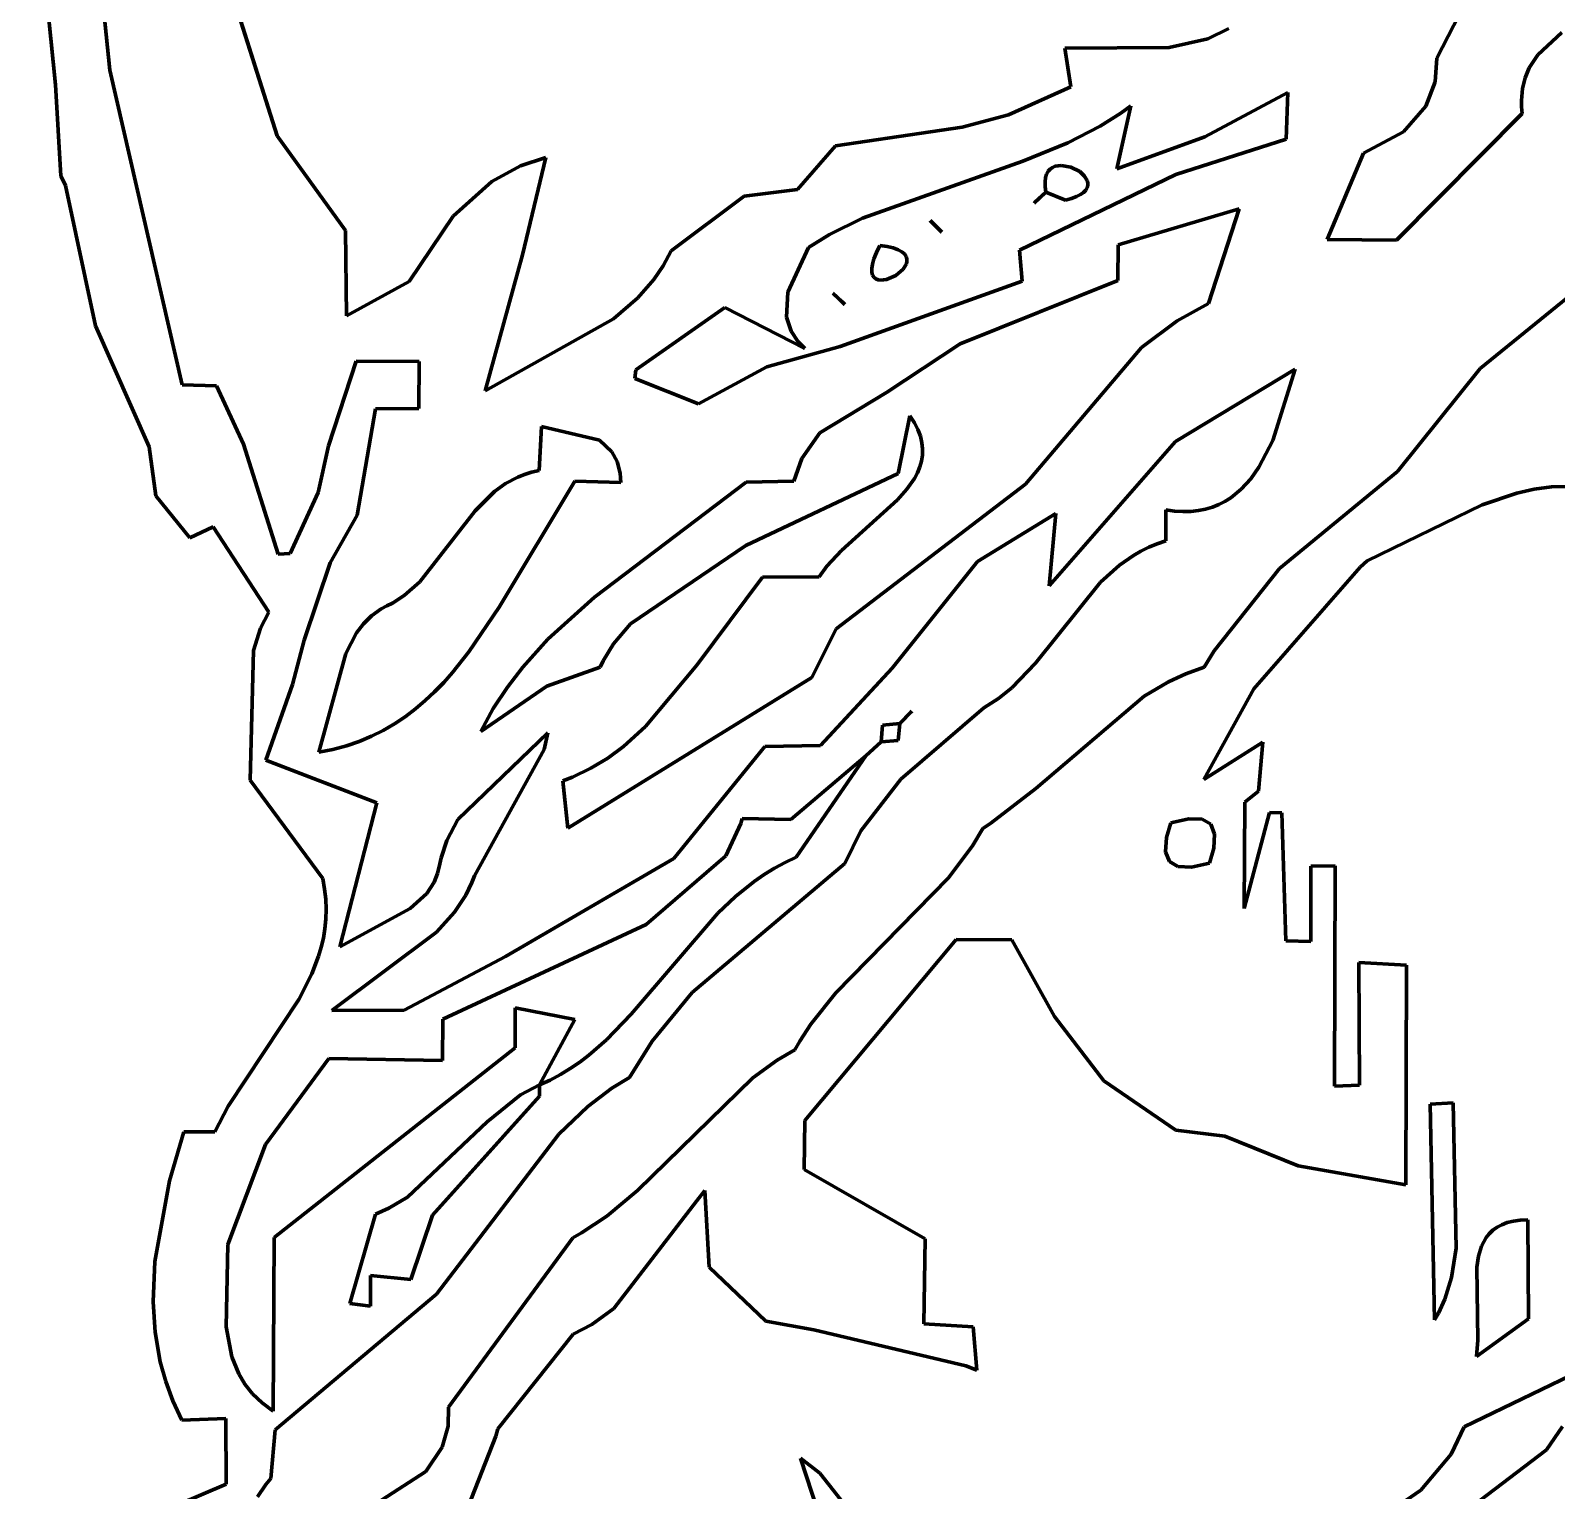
# Model space of a CAD drawing. Header units: millimetres. Extents: x 0 to 7.9, y 0 to 11.
# Drawn here: x 2.207 to 3.086, y 7.002 to 7.843 of the extents above; entities that cross this region are included whole.
import ezdxf

# ---------------------------------------------------------------- set-up
doc = ezdxf.new("R2010")
doc.units = ezdxf.units.MM
doc.layers.add('color#010101ff', color=7, linetype='CONTINUOUS', lineweight=100)
doc.layers.add('color#ffffffff', color=7, linetype='CONTINUOUS', lineweight=100)

msp = doc.modelspace()

# ---------------------------------------------------------------- linework, layer by layer
at = {"layer": 'color#010101ff'}
for p, q in [((2.22123, 7.81186), (2.20675, 7.95054)), ((3.01718, 7.82718), (3.05155, 7.89395)), ((2.34896, 7.78236), (2.321, 7.87083)), ((2.24909, 7.85387), (2.25239, 7.82025)), ((2.88533, 7.83841), (2.86292, 7.83346)), ((2.89742, 7.84438), (2.88533, 7.83841)), ((3.08922, 7.84194), (3.07552, 7.82916)), ((2.86292, 7.83346), (2.80293, 7.83299)), ((2.80293, 7.83299), (2.8064, 7.81065)), ((3.01621, 7.81359), (3.01718, 7.82718)), ((3.07552, 7.82916), (3.07052, 7.82158)), ((2.25239, 7.82025), (2.29419, 7.63891)), ((3.07052, 7.82158), (3.0681, 7.81593)), ((2.22413, 7.75947), (2.22123, 7.81186)), ((2.8064, 7.81065), (2.7703, 7.79454)), ((3.0109, 7.79953), (3.01621, 7.81359)), ((3.06655, 7.80973), (3.06595, 7.8029)), ((3.0681, 7.81593), (3.06655, 7.80973)), ((2.88359, 7.7818), (2.93131, 7.80749)), ((2.93131, 7.80749), (2.93046, 7.78053)), ((3.06595, 7.8029), (3.06604, 7.79924)), ((2.7703, 7.79454), (2.74374, 7.78749)), ((2.82314, 7.78805), (2.83508, 7.79558)), ((2.84088, 7.79973), (2.83281, 7.76335)), ((2.83508, 7.79558), (2.84088, 7.79973)), ((3.06641, 7.79539), (2.99402, 7.72237)), ((2.99799, 7.78467), (3.0109, 7.79953)), ((3.06604, 7.79924), (3.06641, 7.79539)), ((2.74374, 7.78749), (2.67071, 7.77666)), ((2.80453, 7.77841), (2.82314, 7.78805)), ((2.97489, 7.77252), (2.99799, 7.78467)), ((2.38825, 7.72788), (2.34896, 7.78236)), ((2.67071, 7.77666), (2.64886, 7.75145)), ((2.77873, 7.76785), (2.80453, 7.77841)), ((2.83281, 7.76335), (2.88359, 7.7818)), ((2.93046, 7.78053), (2.86685, 7.76011)), ((2.50365, 7.76992), (2.48914, 7.76516)), ((2.49026, 7.71389), (2.50365, 7.76992)), ((2.6862, 7.73508), (2.77873, 7.76785)), ((2.95402, 7.72271), (2.97489, 7.77252)), ((2.2269, 7.75389), (2.22413, 7.75947)), ((2.48914, 7.76516), (2.47271, 7.75613)), ((2.86685, 7.76011), (2.77677, 7.71654)), ((2.79174, 7.75839), (2.79145, 7.75601)), ((2.79236, 7.76038), (2.79174, 7.75839)), ((2.79327, 7.76202), (2.79236, 7.76038)), ((2.79442, 7.76331), (2.79327, 7.76202)), ((2.79579, 7.76427), (2.79442, 7.76331)), ((2.79733, 7.76493), (2.79579, 7.76427)), ((2.80079, 7.76543), (2.79733, 7.76493)), ((2.80633, 7.76442), (2.80079, 7.76543)), ((2.81141, 7.7618), (2.80633, 7.76442)), ((2.81404, 7.75944), (2.81141, 7.7618)), ((2.8157, 7.75677), (2.81404, 7.75944)), ((2.81608, 7.75537), (2.8157, 7.75677)), ((2.24412, 7.67286), (2.2269, 7.75389)), ((2.47271, 7.75613), (2.45025, 7.73611)), ((2.64886, 7.75145), (2.61797, 7.74764)), ((2.7851, 7.74361), (2.79199, 7.75)), ((2.79199, 7.75), (2.78546, 7.74394)), ((2.79145, 7.75601), (2.79152, 7.75322)), ((2.79152, 7.75322), (2.79199, 7.75)), ((2.79199, 7.75), (2.80321, 7.74545)), ((2.80961, 7.74743), (2.81191, 7.7486)), ((2.81191, 7.7486), (2.81368, 7.74986)), ((2.81368, 7.74986), (2.81494, 7.75119)), ((2.81494, 7.75119), (2.81574, 7.75256)), ((2.81574, 7.75256), (2.8161, 7.75396)), ((2.8161, 7.75396), (2.81608, 7.75537)), ((2.61797, 7.74764), (2.57589, 7.71618)), ((2.78546, 7.74394), (2.7851, 7.74361)), ((2.80321, 7.74545), (2.80672, 7.74638)), ((2.80672, 7.74638), (2.80961, 7.74743)), ((2.83361, 7.71961), (2.90329, 7.74033)), ((2.90329, 7.74033), (2.88574, 7.68585)), ((2.45025, 7.73611), (2.42494, 7.69848)), ((2.66729, 7.72557), (2.6862, 7.73508)), ((2.72519, 7.73357), (2.7304, 7.72835)), ((2.73189, 7.72685), (2.72519, 7.73357)), ((2.38878, 7.67875), (2.38825, 7.72788)), ((2.65511, 7.71816), (2.66729, 7.72557)), ((2.7304, 7.72835), (2.73189, 7.72685)), ((2.99402, 7.72237), (2.95402, 7.72271)), ((2.46868, 7.63545), (2.49026, 7.71389)), ((2.57589, 7.71618), (2.57129, 7.70751)), ((2.64329, 7.69225), (2.65511, 7.71816)), ((2.69425, 7.7152), (2.69282, 7.71163)), ((2.69626, 7.71931), (2.69425, 7.7152)), ((2.70048, 7.71867), (2.69626, 7.71931)), ((2.70396, 7.71783), (2.70048, 7.71867)), ((2.70673, 7.71681), (2.70396, 7.71783)), ((2.70886, 7.71564), (2.70673, 7.71681)), ((2.71039, 7.71436), (2.70886, 7.71564)), ((2.71137, 7.71298), (2.71039, 7.71436)), ((2.71185, 7.71154), (2.71137, 7.71298)), ((2.77677, 7.71654), (2.77832, 7.69861)), ((2.83341, 7.69914), (2.83361, 7.71961)), ((2.57129, 7.70751), (2.56596, 7.69962)), ((2.69194, 7.70857), (2.69154, 7.706)), ((2.69154, 7.706), (2.69158, 7.70389)), ((2.69282, 7.71163), (2.69194, 7.70857)), ((2.70539, 7.70197), (2.70977, 7.70569)), ((2.70977, 7.70569), (2.71151, 7.70858)), ((2.71151, 7.70858), (2.71188, 7.71007)), ((2.71188, 7.71007), (2.71185, 7.71154)), ((2.42494, 7.69848), (2.38878, 7.67875)), ((2.56596, 7.69962), (2.55678, 7.68907)), ((2.77832, 7.69861), (2.67337, 7.66104)), ((2.69158, 7.70389), (2.69202, 7.70221)), ((2.69202, 7.70221), (2.6928, 7.70094)), ((2.6928, 7.70094), (2.69387, 7.70004)), ((2.69387, 7.70004), (2.69518, 7.69949)), ((2.69518, 7.69949), (2.69669, 7.69926)), ((2.69669, 7.69926), (2.70008, 7.69966)), ((2.70008, 7.69966), (2.70539, 7.70197)), ((2.7425, 7.66249), (2.83341, 7.69914)), ((3.04214, 7.64843), (3.10559, 7.69987)), ((2.55678, 7.68907), (2.5427, 7.67702)), ((2.64243, 7.67791), (2.64329, 7.69225)), ((2.66912, 7.69176), (2.67454, 7.68667)), ((2.67609, 7.68521), (2.66912, 7.69176)), ((2.67454, 7.68667), (2.67609, 7.68521)), ((2.5557, 7.64751), (2.60689, 7.68351)), ((2.60689, 7.68351), (2.65293, 7.65986)), ((2.64517, 7.66979), (2.64243, 7.67791)), ((2.88574, 7.68585), (2.86759, 7.67582)), ((2.27513, 7.60312), (2.24412, 7.67286)), ((2.5427, 7.67702), (2.46868, 7.63545)), ((2.64919, 7.6638), (2.64517, 7.66979)), ((2.86759, 7.67582), (2.84707, 7.6604)), ((2.67337, 7.66104), (2.63104, 7.6493)), ((2.65293, 7.65986), (2.64919, 7.6638)), ((2.70013, 7.63456), (2.7425, 7.66249)), ((2.84707, 7.6604), (2.78024, 7.58176)), ((2.37841, 7.60377), (2.39435, 7.65266)), ((2.39435, 7.65266), (2.4307, 7.65239)), ((2.4307, 7.65239), (2.43062, 7.6252)), ((2.55512, 7.64249), (2.5557, 7.64751)), ((2.59172, 7.62806), (2.55512, 7.64249)), ((2.63104, 7.6493), (2.59172, 7.62806)), ((2.8666, 7.60633), (2.93551, 7.64791)), ((2.93551, 7.64791), (2.92267, 7.60677)), ((2.9945, 7.58889), (3.04214, 7.64843)), ((2.29419, 7.63891), (2.31401, 7.63841)), ((2.31401, 7.63841), (2.32958, 7.60473)), ((2.66173, 7.61134), (2.70013, 7.63456)), ((2.40557, 7.62505), (2.39494, 7.56374)), ((2.43062, 7.6252), (2.40557, 7.62505)), ((2.71356, 7.62109), (2.70677, 7.58787)), ((2.71618, 7.61705), (2.71356, 7.62109)), ((2.71819, 7.61312), (2.71618, 7.61705)), ((2.49987, 7.58948), (2.50132, 7.61495)), ((2.50132, 7.61495), (2.53474, 7.60694)), ((2.65119, 7.59653), (2.66173, 7.61134)), ((2.71962, 7.60929), (2.71819, 7.61312)), ((2.7205, 7.60557), (2.71962, 7.60929)), ((2.27904, 7.57497), (2.27513, 7.60312)), ((2.32958, 7.60473), (2.34957, 7.54127)), ((2.37251, 7.57692), (2.37841, 7.60377)), ((2.53474, 7.60694), (2.54183, 7.60031)), ((2.54183, 7.60031), (2.54478, 7.59482)), ((2.72019, 7.59494), (2.72075, 7.5984)), ((2.72086, 7.60194), (2.7205, 7.60557)), ((2.72075, 7.5984), (2.72086, 7.60194)), ((2.79374, 7.52313), (2.8666, 7.60633)), ((2.92267, 7.60677), (2.91474, 7.59155)), ((2.54478, 7.59482), (2.54655, 7.58798)), ((2.64669, 7.58337), (2.65119, 7.59653)), ((2.71786, 7.58825), (2.71921, 7.59156)), ((2.71921, 7.59156), (2.72019, 7.59494)), ((2.91474, 7.59155), (2.90995, 7.58481)), ((2.47415, 7.57741), (2.48053, 7.58197)), ((2.52036, 7.58344), (2.47676, 7.51067)), ((2.48053, 7.58197), (2.48763, 7.58571)), ((2.48763, 7.58571), (2.49148, 7.58723)), ((2.49148, 7.58723), (2.49556, 7.58849)), ((2.49556, 7.58849), (2.49987, 7.58948)), ((2.54701, 7.5826), (2.52036, 7.58344)), ((2.53175, 7.51662), (2.61921, 7.58287)), ((2.54655, 7.58798), (2.54701, 7.5826)), ((2.70677, 7.58787), (2.61896, 7.54638)), ((2.61921, 7.58287), (2.64669, 7.58337)), ((2.78024, 7.58176), (2.67114, 7.49828)), ((2.71182, 7.57871), (2.71615, 7.58501)), ((2.71615, 7.58501), (2.71786, 7.58825)), ((2.90995, 7.58481), (2.90454, 7.57885)), ((2.92652, 7.533), (2.9945, 7.58889)), ((2.29851, 7.55078), (2.27904, 7.57497)), ((2.35636, 7.54175), (2.37251, 7.57692)), ((2.463, 7.56638), (2.47415, 7.57741)), ((2.67408, 7.54336), (2.70649, 7.5726)), ((2.70649, 7.5726), (2.71182, 7.57871)), ((2.89844, 7.57384), (2.89512, 7.57173)), ((2.90454, 7.57885), (2.89844, 7.57384)), ((3.06327, 7.5765), (3.04341, 7.56966)), ((3.07326, 7.57877), (3.06327, 7.5765)), ((3.08326, 7.58007), (3.07326, 7.57877)), ((3.09326, 7.58024), (3.08326, 7.58007)), ((2.39494, 7.56374), (2.37954, 7.53626)), ((2.43106, 7.52529), (2.463, 7.56638)), ((2.75258, 7.53708), (2.79774, 7.56476)), ((2.79774, 7.56476), (2.79374, 7.52313)), ((2.86614, 7.56618), (2.86109, 7.56694)), ((2.86109, 7.56694), (2.86113, 7.54897)), ((2.87094, 7.56586), (2.86614, 7.56618)), ((2.87552, 7.56593), (2.87094, 7.56586)), ((2.87986, 7.56639), (2.87552, 7.56593)), ((2.88399, 7.56722), (2.87986, 7.56639)), ((2.8879, 7.5684), (2.88399, 7.56722)), ((2.89161, 7.56991), (2.8879, 7.5684)), ((2.89512, 7.57173), (2.89161, 7.56991)), ((3.04341, 7.56966), (2.97714, 7.53742)), ((2.31203, 7.55706), (2.29851, 7.55078)), ((2.34416, 7.50781), (2.31203, 7.55706)), ((2.61896, 7.54638), (2.55254, 7.50118)), ((2.85608, 7.54729), (2.85129, 7.54533)), ((2.86113, 7.54897), (2.85608, 7.54729)), ((2.34957, 7.54127), (2.35636, 7.54175)), ((2.6657, 7.53445), (2.67408, 7.54336)), ((2.70325, 7.47561), (2.75258, 7.53708)), ((2.84239, 7.54062), (2.83431, 7.53498)), ((2.84673, 7.5431), (2.84239, 7.54062)), ((2.85129, 7.54533), (2.84673, 7.5431)), ((2.97714, 7.53742), (2.97313, 7.53381)), ((2.37954, 7.53626), (2.3644, 7.49182)), ((2.59076, 7.47724), (2.62859, 7.52809)), ((2.62859, 7.52809), (2.66127, 7.52834)), ((2.66127, 7.52834), (2.6657, 7.53445)), ((2.83431, 7.53498), (2.82341, 7.52512)), ((2.88895, 7.48558), (2.92652, 7.533)), ((2.97313, 7.53381), (2.91185, 7.46373)), ((2.42216, 7.51747), (2.43106, 7.52529)), ((2.82341, 7.52512), (2.78599, 7.47856)), ((2.4089, 7.50982), (2.41205, 7.51157)), ((2.41205, 7.51157), (2.41545, 7.51312)), ((2.41545, 7.51312), (2.42216, 7.51747)), ((2.47676, 7.51067), (2.45941, 7.48493)), ((2.50498, 7.49226), (2.53175, 7.51662)), ((2.33934, 7.49861), (2.34416, 7.50781)), ((2.39858, 7.50114), (2.40331, 7.50581)), ((2.40331, 7.50581), (2.4089, 7.50982)), ((2.33523, 7.48581), (2.33934, 7.49861)), ((2.38852, 7.4841), (2.3946, 7.49592)), ((2.3946, 7.49592), (2.39858, 7.50114)), ((2.55254, 7.50118), (2.54274, 7.48968)), ((2.67114, 7.49828), (2.65709, 7.47031)), ((2.33338, 7.41103), (2.33523, 7.48581)), ((2.3644, 7.49182), (2.35767, 7.46616)), ((2.37298, 7.42722), (2.38852, 7.4841)), ((2.45941, 7.48493), (2.44989, 7.47302)), ((2.49046, 7.47613), (2.50498, 7.49226)), ((2.54274, 7.48968), (2.53674, 7.47978)), ((2.8832, 7.47623), (2.88895, 7.48558)), ((2.48159, 7.46457), (2.49046, 7.47613)), ((2.53503, 7.47619), (2.50441, 7.46527)), ((2.53674, 7.47978), (2.53503, 7.47619)), ((2.56124, 7.4419), (2.59076, 7.47724)), ((2.66202, 7.43097), (2.70325, 7.47561)), ((2.78599, 7.47856), (2.77229, 7.46435)), ((2.87263, 7.47238), (2.8832, 7.47623)), ((2.44487, 7.4674), (2.43964, 7.46202)), ((2.44989, 7.47302), (2.44487, 7.4674)), ((2.65709, 7.47031), (2.5165, 7.38329)), ((2.84855, 7.45941), (2.86263, 7.46771)), ((2.86263, 7.46771), (2.87263, 7.47238)), ((2.35767, 7.46616), (2.34244, 7.42262)), ((2.43964, 7.46202), (2.43421, 7.45691)), ((2.50441, 7.46527), (2.46621, 7.43915)), ((2.47348, 7.45227), (2.48159, 7.46457)), ((2.7646, 7.45818), (2.75618, 7.45283)), ((2.77229, 7.46435), (2.7646, 7.45818)), ((2.7862, 7.40628), (2.84855, 7.45941)), ((2.91185, 7.46373), (2.88305, 7.41141)), ((2.42854, 7.4521), (2.42262, 7.44762)), ((2.43421, 7.45691), (2.42854, 7.4521)), ((2.46621, 7.43915), (2.47348, 7.45227)), ((2.71459, 7.45075), (2.70768, 7.44379)), ((2.70768, 7.44379), (2.71422, 7.45038)), ((2.75618, 7.45283), (2.70838, 7.41155)), ((2.71422, 7.45038), (2.71459, 7.45075)), ((2.41645, 7.44347), (2.40999, 7.4397)), ((2.42262, 7.44762), (2.41645, 7.44347)), ((2.54857, 7.43054), (2.56124, 7.4419)), ((2.69785, 7.44281), (2.69708, 7.43311)), ((2.70768, 7.44379), (2.69785, 7.44281)), ((2.70676, 7.43395), (2.70768, 7.44379)), ((2.39618, 7.43336), (2.3888, 7.43084)), ((2.40324, 7.43632), (2.39618, 7.43336)), ((2.40999, 7.4397), (2.40324, 7.43632)), ((2.453, 7.38828), (2.50488, 7.43826)), ((2.50488, 7.43826), (2.50269, 7.42875)), ((2.68823, 7.42506), (2.69708, 7.43311)), ((2.69708, 7.43311), (2.68823, 7.42506)), ((2.69708, 7.43311), (2.70676, 7.43395)), ((2.88305, 7.41141), (2.91694, 7.433)), ((2.91694, 7.433), (2.91449, 7.40478)), ((2.34244, 7.42262), (2.40637, 7.39798)), ((2.38107, 7.42879), (2.37298, 7.42722)), ((2.3888, 7.43084), (2.38107, 7.42879)), ((2.50269, 7.42875), (2.46264, 7.35599)), ((2.52966, 7.41788), (2.53944, 7.42381)), ((2.53944, 7.42381), (2.54857, 7.43054)), ((2.57756, 7.36586), (2.62993, 7.43053)), ((2.62993, 7.43053), (2.66202, 7.43097)), ((2.68823, 7.42506), (2.64499, 7.38843)), ((2.64804, 7.36664), (2.68823, 7.42506)), ((2.51917, 7.41284), (2.52966, 7.41788)), ((2.37515, 7.35435), (2.33338, 7.41103)), ((2.51363, 7.41069), (2.51917, 7.41284)), ((2.5165, 7.38329), (2.51363, 7.41069)), ((2.70838, 7.41155), (2.6853, 7.38182)), ((2.76027, 7.38617), (2.7862, 7.40628)), ((2.40637, 7.39798), (2.38505, 7.3149)), ((2.90656, 7.39839), (2.90614, 7.33705)), ((2.91449, 7.40478), (2.90656, 7.39839)), ((2.44665, 7.37627), (2.453, 7.38828)), ((2.61688, 7.38897), (2.61607, 7.38604)), ((2.64499, 7.38843), (2.61688, 7.38897)), ((2.87429, 7.38881), (2.86388, 7.38643)), ((2.88197, 7.38853), (2.87429, 7.38881)), ((2.88693, 7.3856), (2.88197, 7.38853)), ((2.90614, 7.33705), (2.92079, 7.39233)), ((2.92079, 7.39233), (2.92791, 7.39213)), ((2.92791, 7.39213), (2.93019, 7.3185)), ((2.61607, 7.38604), (2.60745, 7.36744)), ((2.6853, 7.38182), (2.67609, 7.36293)), ((2.74964, 7.37321), (2.75565, 7.38322)), ((2.75565, 7.38322), (2.76027, 7.38617)), ((2.86388, 7.38643), (2.86144, 7.378)), ((2.88915, 7.38001), (2.88693, 7.3856)), ((2.88865, 7.37177), (2.88915, 7.38001)), ((2.44339, 7.36637), (2.44665, 7.37627)), ((2.73576, 7.35471), (2.74964, 7.37321)), ((2.86144, 7.378), (2.86088, 7.36981)), ((2.86088, 7.36981), (2.86308, 7.36425)), ((2.88628, 7.36327), (2.88865, 7.37177)), ((2.4414, 7.35725), (2.44262, 7.36289)), ((2.44262, 7.36289), (2.44339, 7.36637)), ((2.48047, 7.30945), (2.57756, 7.36586)), ((2.60745, 7.36744), (2.56152, 7.32776)), ((2.67609, 7.36293), (2.58801, 7.28867)), ((2.63545, 7.36027), (2.64161, 7.36362)), ((2.64161, 7.36362), (2.64804, 7.36664)), ((2.86308, 7.36425), (2.86805, 7.36131)), ((2.86805, 7.36131), (2.87578, 7.36098)), ((2.87578, 7.36098), (2.88628, 7.36327)), ((2.94456, 7.36138), (2.95864, 7.36172)), ((2.94467, 7.31809), (2.94456, 7.36138)), ((2.95864, 7.36172), (2.95828, 7.23472)), ((2.37625, 7.34829), (2.37515, 7.35435)), ((2.43517, 7.34576), (2.4394, 7.35224)), ((2.4394, 7.35224), (2.4414, 7.35725)), ((2.46264, 7.35599), (2.46116, 7.3521)), ((2.61306, 7.34396), (2.62384, 7.35264)), ((2.62384, 7.35264), (2.62953, 7.3566)), ((2.62953, 7.3566), (2.63545, 7.36027)), ((2.67079, 7.2885), (2.73576, 7.35471)), ((2.3769, 7.34238), (2.37625, 7.34829)), ((2.4255, 7.33714), (2.43517, 7.34576)), ((2.45765, 7.34481), (2.45117, 7.33496)), ((2.46116, 7.3521), (2.45765, 7.34481)), ((2.60296, 7.33443), (2.61306, 7.34396)), ((2.37714, 7.33661), (2.3769, 7.34238)), ((2.37697, 7.33096), (2.37714, 7.33661)), ((2.38505, 7.3149), (2.4255, 7.33714)), ((2.45117, 7.33496), (2.44067, 7.32347)), ((2.37643, 7.32544), (2.37697, 7.33096)), ((2.56152, 7.32776), (2.44445, 7.27332)), ((2.55283, 7.27617), (2.60296, 7.33443)), ((2.37432, 7.31472), (2.37554, 7.32003)), ((2.37554, 7.32003), (2.37643, 7.32544)), ((2.44067, 7.32347), (2.3804, 7.2782)), ((2.74021, 7.31925), (2.6531, 7.21485)), ((2.77225, 7.31901), (2.74021, 7.31925)), ((2.79684, 7.27474), (2.77225, 7.31901)), ((2.93019, 7.3185), (2.94467, 7.31809)), ((2.36895, 7.29935), (2.3728, 7.30951)), ((2.3728, 7.30951), (2.37432, 7.31472)), ((2.42215, 7.27854), (2.48047, 7.30945)), ((2.97271, 7.23522), (2.97221, 7.30589)), ((2.97221, 7.30589), (2.99978, 7.30442)), ((2.99978, 7.30442), (2.99935, 7.17782)), ((2.36148, 7.28464), (2.36895, 7.29935)), ((2.32073, 7.22319), (2.36148, 7.28464)), ((2.58801, 7.28867), (2.56503, 7.26051)), ((2.65641, 7.27041), (2.67079, 7.2885)), ((2.3804, 7.2782), (2.42215, 7.27854)), ((2.44445, 7.27332), (2.44428, 7.24951)), ((2.48611, 7.25674), (2.48613, 7.27982)), ((2.48613, 7.27982), (2.52041, 7.27309)), ((2.52041, 7.27309), (2.50004, 7.23543)), ((2.53864, 7.26146), (2.55283, 7.27617)), ((2.82534, 7.23765), (2.79684, 7.27474)), ((2.65008, 7.26066), (2.65641, 7.27041)), ((2.3472, 7.14736), (2.48611, 7.25674)), ((2.52855, 7.25262), (2.53864, 7.26146)), ((2.56503, 7.26051), (2.55188, 7.23973)), ((2.63714, 7.24958), (2.64717, 7.25557)), ((2.64717, 7.25557), (2.65008, 7.26066)), ((2.37859, 7.25053), (2.3422, 7.20099)), ((2.44428, 7.24951), (2.37859, 7.25053)), ((2.51779, 7.2448), (2.52326, 7.24857)), ((2.52326, 7.24857), (2.52855, 7.25262)), ((2.62308, 7.23937), (2.63714, 7.24958)), ((2.50004, 7.23543), (2.50619, 7.2382)), ((2.50619, 7.2382), (2.5121, 7.24133)), ((2.5121, 7.24133), (2.51779, 7.2448)), ((2.55188, 7.23973), (2.54187, 7.23345)), ((2.55659, 7.17457), (2.62308, 7.23937)), ((2.48919, 7.22959), (2.46992, 7.21407)), ((2.50004, 7.23543), (2.48919, 7.22959)), ((2.50006, 7.22895), (2.50004, 7.23543)), ((2.54187, 7.23345), (2.52799, 7.2229)), ((2.86689, 7.20936), (2.82534, 7.23765)), ((2.95828, 7.23472), (2.97271, 7.23522)), ((2.31301, 7.20832), (2.32073, 7.22319)), ((2.43851, 7.16024), (2.50006, 7.22895)), ((2.52799, 7.2229), (2.51128, 7.20704)), ((3.01331, 7.22432), (3.02662, 7.22497)), ((3.01589, 7.09994), (3.01331, 7.22432)), ((3.02662, 7.22497), (3.02837, 7.14134)), ((2.46992, 7.21407), (2.42411, 7.17072)), ((2.6531, 7.21485), (2.65271, 7.18667)), ((2.28687, 7.18009), (2.29507, 7.20837)), ((2.29507, 7.20837), (2.31301, 7.20832)), ((2.51128, 7.20704), (2.4408, 7.11473)), ((2.895, 7.2058), (2.86689, 7.20936)), ((2.93727, 7.18875), (2.895, 7.2058)), ((2.3422, 7.20099), (2.32044, 7.14348)), ((2.65271, 7.18667), (2.72229, 7.14663)), ((2.99935, 7.17782), (2.93727, 7.18875)), ((2.2784, 7.13365), (2.28687, 7.18009)), ((2.42411, 7.17072), (2.41331, 7.16433)), ((2.53884, 7.15975), (2.55659, 7.17457)), ((2.59061, 7.16845), (2.54286, 7.10648)), ((2.59541, 7.17458), (2.59061, 7.16845)), ((2.5979, 7.13032), (2.59541, 7.17458)), ((2.40549, 7.16097), (2.39078, 7.10947)), ((2.41331, 7.16433), (2.40549, 7.16097)), ((2.42599, 7.12322), (2.43851, 7.16024)), ((2.52434, 7.15007), (2.53884, 7.15975)), ((2.51923, 7.14719), (2.52434, 7.15007)), ((3.04749, 7.14962), (3.04957, 7.1516)), ((3.04957, 7.1516), (3.05197, 7.15333)), ((3.05197, 7.15333), (3.05472, 7.1548)), ((3.05472, 7.1548), (3.05785, 7.15598)), ((3.05785, 7.15598), (3.06137, 7.15687)), ((3.06137, 7.15687), (3.06531, 7.15744)), ((3.06531, 7.15744), (3.06969, 7.15768)), ((3.06969, 7.15768), (3.06999, 7.10062)), ((2.32044, 7.14348), (2.31948, 7.09587)), ((2.34667, 7.04732), (2.3472, 7.14736)), ((2.44762, 7.04971), (2.51923, 7.14719)), ((2.72229, 7.14663), (2.72167, 7.09762)), ((3.02837, 7.14134), (3.02571, 7.12428)), ((3.04127, 7.13666), (3.04301, 7.14239)), ((3.04301, 7.14239), (3.04424, 7.145)), ((3.04424, 7.145), (3.04572, 7.14742)), ((3.04572, 7.14742), (3.04749, 7.14962)), ((2.27743, 7.11031), (2.2784, 7.13365)), ((3.0403, 7.13036), (3.04127, 7.13666)), ((2.40278, 7.10775), (2.40278, 7.12548)), ((2.40278, 7.12548), (2.42599, 7.12322)), ((2.63047, 7.09914), (2.5979, 7.13032)), ((3.02571, 7.12428), (3.02181, 7.11189)), ((3.04094, 7.0883), (3.0403, 7.13036)), ((2.4408, 7.11473), (2.34776, 7.03665)), ((2.27856, 7.09292), (2.27743, 7.11031)), ((2.39078, 7.10947), (2.40278, 7.10775)), ((2.54286, 7.10648), (2.53032, 7.09719)), ((3.02181, 7.11189), (3.01811, 7.10387)), ((2.53032, 7.09719), (2.51957, 7.09164)), ((2.65816, 7.09421), (2.63047, 7.09914)), ((2.72167, 7.09762), (2.75002, 7.09585)), ((3.01811, 7.10387), (3.01589, 7.09994)), ((3.06999, 7.10062), (3.04001, 7.07884)), ((2.28154, 7.07571), (2.27856, 7.09292)), ((2.31948, 7.09587), (2.32282, 7.07855)), ((2.51957, 7.09164), (2.47608, 7.03709)), ((2.74581, 7.0735), (2.65816, 7.09421)), ((2.75002, 7.09585), (2.75208, 7.07102)), ((3.04001, 7.07884), (3.04094, 7.0883)), ((2.28466, 7.06439), (2.28154, 7.07571)), ((2.32282, 7.07855), (2.32672, 7.0689)), ((2.75208, 7.07102), (2.74581, 7.0735)), ((3.03301, 7.03821), (3.10543, 7.07335)), ((2.28877, 7.05321), (2.28466, 7.06439)), ((2.32672, 7.0689), (2.3303, 7.06288)), ((2.3303, 7.06288), (2.33475, 7.05725)), ((2.29392, 7.04221), (2.28877, 7.05321)), ((2.33475, 7.05725), (2.34018, 7.05204)), ((2.34018, 7.05204), (2.34667, 7.04732)), ((2.44736, 7.03876), (2.44762, 7.04971)), ((2.3193, 7.04303), (2.29392, 7.04221)), ((2.31947, 7.00533), (2.3193, 7.04303)), ((2.34776, 7.03665), (2.34534, 7.00853)), ((2.44405, 7.02665), (2.44736, 7.03876)), ((2.47608, 7.03709), (2.47497, 7.03295)), ((3.02541, 7.02256), (3.03301, 7.03821)), ((3.08958, 7.03851), (3.08035, 7.02507)), ((2.47497, 7.03295), (2.4587, 6.99182)), ((2.43465, 7.01258), (2.44405, 7.02665)), ((2.65054, 7.02022), (2.66165, 7.0115)), ((2.66658, 6.97151), (2.65054, 7.02022)), ((3.00811, 7.0017), (3.02541, 7.02256)), ((3.08035, 7.02507), (3.0206, 6.97953)), ((2.4091, 6.99598), (2.43465, 7.01258)), ((2.66165, 7.0115), (2.67871, 6.98994)), ((2.29211, 6.99349), (2.31947, 7.00533)), ((2.34245, 7.00507), (2.33763, 6.99798)), ((2.34534, 7.00853), (2.34245, 7.00507)), ((2.96278, 6.97088), (3.00811, 7.0017))]:
    msp.add_line(p, q, dxfattribs=at)
at = {"layer": 'color#ffffffff'}
for p, q in [((2.20675, 7.95054), (2.22123, 7.81186)), ((3.05155, 7.89395), (3.01718, 7.82718)), ((2.321, 7.87083), (2.34896, 7.78236)), ((2.25239, 7.82025), (2.24909, 7.85387)), ((2.86292, 7.83346), (2.88533, 7.83841)), ((2.88533, 7.83841), (2.89742, 7.84438)), ((3.07552, 7.82916), (3.08922, 7.84194)), ((2.80293, 7.83299), (2.86292, 7.83346)), ((2.8064, 7.81065), (2.80293, 7.83299)), ((3.01718, 7.82718), (3.01621, 7.81359)), ((3.07052, 7.82158), (3.07552, 7.82916)), ((2.29419, 7.63891), (2.25239, 7.82025)), ((3.0681, 7.81593), (3.07052, 7.82158)), ((2.22123, 7.81186), (2.22413, 7.75947)), ((2.7703, 7.79454), (2.8064, 7.81065)), ((3.01621, 7.81359), (3.0109, 7.79953)), ((3.06595, 7.8029), (3.06655, 7.80973)), ((3.06655, 7.80973), (3.0681, 7.81593)), ((2.93131, 7.80749), (2.88359, 7.7818)), ((2.93046, 7.78053), (2.93131, 7.80749)), ((3.06604, 7.79924), (3.06595, 7.8029)), ((2.74374, 7.78749), (2.7703, 7.79454)), ((2.83508, 7.79558), (2.82314, 7.78805)), ((2.83281, 7.76335), (2.84088, 7.79973)), ((2.84088, 7.79973), (2.83508, 7.79558)), ((2.99402, 7.72237), (3.06641, 7.79539)), ((3.0109, 7.79953), (2.99799, 7.78467)), ((3.06641, 7.79539), (3.06604, 7.79924)), ((2.67071, 7.77666), (2.74374, 7.78749)), ((2.82314, 7.78805), (2.80453, 7.77841)), ((2.99799, 7.78467), (2.97489, 7.77252)), ((2.34896, 7.78236), (2.38825, 7.72788)), ((2.64886, 7.75145), (2.67071, 7.77666)), ((2.80453, 7.77841), (2.77873, 7.76785)), ((2.88359, 7.7818), (2.83281, 7.76335)), ((2.86685, 7.76011), (2.93046, 7.78053)), ((2.48914, 7.76516), (2.50365, 7.76992)), ((2.50365, 7.76992), (2.49026, 7.71389)), ((2.77873, 7.76785), (2.6862, 7.73508)), ((2.97489, 7.77252), (2.95402, 7.72271)), ((2.22413, 7.75947), (2.2269, 7.75389)), ((2.47271, 7.75613), (2.48914, 7.76516)), ((2.77677, 7.71654), (2.86685, 7.76011)), ((2.79145, 7.75601), (2.79174, 7.75839)), ((2.79174, 7.75839), (2.79236, 7.76038)), ((2.79236, 7.76038), (2.79327, 7.76202)), ((2.79327, 7.76202), (2.79442, 7.76331)), ((2.79442, 7.76331), (2.79579, 7.76427)), ((2.79579, 7.76427), (2.79733, 7.76493)), ((2.79733, 7.76493), (2.80079, 7.76543)), ((2.80079, 7.76543), (2.80633, 7.76442)), ((2.80633, 7.76442), (2.81141, 7.7618)), ((2.81141, 7.7618), (2.81404, 7.75944)), ((2.81404, 7.75944), (2.8157, 7.75677)), ((2.8157, 7.75677), (2.81608, 7.75537)), ((2.2269, 7.75389), (2.24412, 7.67286)), ((2.45025, 7.73611), (2.47271, 7.75613)), ((2.61797, 7.74764), (2.64886, 7.75145)), ((2.79199, 7.75), (2.7851, 7.74361)), ((2.78546, 7.74394), (2.79199, 7.75)), ((2.79152, 7.75322), (2.79145, 7.75601)), ((2.79199, 7.75), (2.79152, 7.75322)), ((2.80321, 7.74545), (2.79199, 7.75)), ((2.81191, 7.7486), (2.80961, 7.74743)), ((2.81368, 7.74986), (2.81191, 7.7486)), ((2.81494, 7.75119), (2.81368, 7.74986)), ((2.81574, 7.75256), (2.81494, 7.75119)), ((2.8161, 7.75396), (2.81574, 7.75256)), ((2.81608, 7.75537), (2.8161, 7.75396)), ((2.57589, 7.71618), (2.61797, 7.74764)), ((2.7851, 7.74361), (2.78546, 7.74394)), ((2.80672, 7.74638), (2.80321, 7.74545)), ((2.80961, 7.74743), (2.80672, 7.74638)), ((2.90329, 7.74033), (2.83361, 7.71961)), ((2.88574, 7.68585), (2.90329, 7.74033)), ((2.42494, 7.69848), (2.45025, 7.73611)), ((2.6862, 7.73508), (2.66729, 7.72557)), ((2.72519, 7.73357), (2.73189, 7.72685)), ((2.7304, 7.72835), (2.72519, 7.73357)), ((2.38825, 7.72788), (2.38878, 7.67875)), ((2.66729, 7.72557), (2.65511, 7.71816)), ((2.73189, 7.72685), (2.7304, 7.72835)), ((2.95402, 7.72271), (2.99402, 7.72237)), ((2.49026, 7.71389), (2.46868, 7.63545)), ((2.57129, 7.70751), (2.57589, 7.71618)), ((2.65511, 7.71816), (2.64329, 7.69225)), ((2.69282, 7.71163), (2.69425, 7.7152)), ((2.69425, 7.7152), (2.69626, 7.71931)), ((2.69626, 7.71931), (2.70048, 7.71867)), ((2.70048, 7.71867), (2.70396, 7.71783)), ((2.70396, 7.71783), (2.70673, 7.71681)), ((2.70673, 7.71681), (2.70886, 7.71564)), ((2.70886, 7.71564), (2.71039, 7.71436)), ((2.71039, 7.71436), (2.71137, 7.71298)), ((2.71137, 7.71298), (2.71185, 7.71154)), ((2.77832, 7.69861), (2.77677, 7.71654)), ((2.83361, 7.71961), (2.83341, 7.69914)), ((2.56596, 7.69962), (2.57129, 7.70751)), ((2.69154, 7.706), (2.69194, 7.70857)), ((2.69158, 7.70389), (2.69154, 7.706)), ((2.69194, 7.70857), (2.69282, 7.71163)), ((2.70977, 7.70569), (2.70539, 7.70197)), ((2.71151, 7.70858), (2.70977, 7.70569)), ((2.71188, 7.71007), (2.71151, 7.70858)), ((2.71185, 7.71154), (2.71188, 7.71007)), ((2.38878, 7.67875), (2.42494, 7.69848)), ((2.55678, 7.68907), (2.56596, 7.69962)), ((2.67337, 7.66104), (2.77832, 7.69861)), ((2.69202, 7.70221), (2.69158, 7.70389)), ((2.6928, 7.70094), (2.69202, 7.70221)), ((2.69387, 7.70004), (2.6928, 7.70094)), ((2.69518, 7.69949), (2.69387, 7.70004)), ((2.69669, 7.69926), (2.69518, 7.69949)), ((2.70008, 7.69966), (2.69669, 7.69926)), ((2.70539, 7.70197), (2.70008, 7.69966)), ((2.83341, 7.69914), (2.7425, 7.66249)), ((3.10559, 7.69987), (3.04214, 7.64843)), ((2.5427, 7.67702), (2.55678, 7.68907)), ((2.64329, 7.69225), (2.64243, 7.67791)), ((2.66912, 7.69176), (2.67609, 7.68521)), ((2.67454, 7.68667), (2.66912, 7.69176)), ((2.67609, 7.68521), (2.67454, 7.68667)), ((2.60689, 7.68351), (2.5557, 7.64751)), ((2.65293, 7.65986), (2.60689, 7.68351)), ((2.64243, 7.67791), (2.64517, 7.66979)), ((2.86759, 7.67582), (2.88574, 7.68585)), ((2.24412, 7.67286), (2.27513, 7.60312)), ((2.46868, 7.63545), (2.5427, 7.67702)), ((2.64517, 7.66979), (2.64919, 7.6638)), ((2.84707, 7.6604), (2.86759, 7.67582)), ((2.63104, 7.6493), (2.67337, 7.66104)), ((2.64919, 7.6638), (2.65293, 7.65986)), ((2.7425, 7.66249), (2.70013, 7.63456)), ((2.78024, 7.58176), (2.84707, 7.6604)), ((2.39435, 7.65266), (2.37841, 7.60377)), ((2.4307, 7.65239), (2.39435, 7.65266)), ((2.43062, 7.6252), (2.4307, 7.65239)), ((2.5557, 7.64751), (2.55512, 7.64249)), ((2.55512, 7.64249), (2.59172, 7.62806)), ((2.59172, 7.62806), (2.63104, 7.6493)), ((2.93551, 7.64791), (2.8666, 7.60633)), ((2.92267, 7.60677), (2.93551, 7.64791)), ((3.04214, 7.64843), (2.9945, 7.58889)), ((2.31401, 7.63841), (2.29419, 7.63891)), ((2.32958, 7.60473), (2.31401, 7.63841)), ((2.70013, 7.63456), (2.66173, 7.61134)), ((2.39494, 7.56374), (2.40557, 7.62505)), ((2.40557, 7.62505), (2.43062, 7.6252)), ((2.70677, 7.58787), (2.71356, 7.62109)), ((2.71356, 7.62109), (2.71618, 7.61705)), ((2.71618, 7.61705), (2.71819, 7.61312)), ((2.50132, 7.61495), (2.49987, 7.58948)), ((2.53474, 7.60694), (2.50132, 7.61495)), ((2.66173, 7.61134), (2.65119, 7.59653)), ((2.71819, 7.61312), (2.71962, 7.60929)), ((2.71962, 7.60929), (2.7205, 7.60557)), ((2.27513, 7.60312), (2.27904, 7.57497)), ((2.34957, 7.54127), (2.32958, 7.60473)), ((2.37841, 7.60377), (2.37251, 7.57692)), ((2.54183, 7.60031), (2.53474, 7.60694)), ((2.54478, 7.59482), (2.54183, 7.60031)), ((2.72075, 7.5984), (2.72019, 7.59494)), ((2.7205, 7.60557), (2.72086, 7.60194)), ((2.72086, 7.60194), (2.72075, 7.5984)), ((2.8666, 7.60633), (2.79374, 7.52313)), ((2.91474, 7.59155), (2.92267, 7.60677)), ((2.54655, 7.58798), (2.54478, 7.59482)), ((2.65119, 7.59653), (2.64669, 7.58337)), ((2.71921, 7.59156), (2.71786, 7.58825)), ((2.72019, 7.59494), (2.71921, 7.59156)), ((2.90995, 7.58481), (2.91474, 7.59155)), ((2.48053, 7.58197), (2.47415, 7.57741)), ((2.47676, 7.51067), (2.52036, 7.58344)), ((2.48763, 7.58571), (2.48053, 7.58197)), ((2.49148, 7.58723), (2.48763, 7.58571)), ((2.49556, 7.58849), (2.49148, 7.58723)), ((2.49987, 7.58948), (2.49556, 7.58849)), ((2.52036, 7.58344), (2.54701, 7.5826)), ((2.61921, 7.58287), (2.53175, 7.51662)), ((2.54701, 7.5826), (2.54655, 7.58798)), ((2.61896, 7.54638), (2.70677, 7.58787)), ((2.64669, 7.58337), (2.61921, 7.58287)), ((2.67114, 7.49828), (2.78024, 7.58176)), ((2.71615, 7.58501), (2.71182, 7.57871)), ((2.71786, 7.58825), (2.71615, 7.58501)), ((2.90454, 7.57885), (2.90995, 7.58481)), ((2.9945, 7.58889), (2.92652, 7.533)), ((2.27904, 7.57497), (2.29851, 7.55078)), ((2.37251, 7.57692), (2.35636, 7.54175)), ((2.47415, 7.57741), (2.463, 7.56638)), ((2.70649, 7.5726), (2.67408, 7.54336)), ((2.71182, 7.57871), (2.70649, 7.5726)), ((2.89512, 7.57173), (2.89844, 7.57384)), ((2.89844, 7.57384), (2.90454, 7.57885)), ((3.04341, 7.56966), (3.06327, 7.5765)), ((3.06327, 7.5765), (3.07326, 7.57877)), ((3.07326, 7.57877), (3.08326, 7.58007)), ((3.08326, 7.58007), (3.09326, 7.58024)), ((2.37954, 7.53626), (2.39494, 7.56374)), ((2.463, 7.56638), (2.43106, 7.52529)), ((2.79774, 7.56476), (2.75258, 7.53708)), ((2.79374, 7.52313), (2.79774, 7.56476)), ((2.86113, 7.54897), (2.86109, 7.56694)), ((2.86109, 7.56694), (2.86614, 7.56618)), ((2.86614, 7.56618), (2.87094, 7.56586)), ((2.87094, 7.56586), (2.87552, 7.56593)), ((2.87552, 7.56593), (2.87986, 7.56639)), ((2.87986, 7.56639), (2.88399, 7.56722)), ((2.88399, 7.56722), (2.8879, 7.5684)), ((2.8879, 7.5684), (2.89161, 7.56991)), ((2.89161, 7.56991), (2.89512, 7.57173)), ((2.97714, 7.53742), (3.04341, 7.56966)), ((2.29851, 7.55078), (2.31203, 7.55706)), ((2.31203, 7.55706), (2.34416, 7.50781)), ((2.55254, 7.50118), (2.61896, 7.54638)), ((2.85129, 7.54533), (2.85608, 7.54729)), ((2.85608, 7.54729), (2.86113, 7.54897)), ((2.35636, 7.54175), (2.34957, 7.54127)), ((2.67408, 7.54336), (2.6657, 7.53445)), ((2.75258, 7.53708), (2.70325, 7.47561)), ((2.83431, 7.53498), (2.84239, 7.54062)), ((2.84239, 7.54062), (2.84673, 7.5431)), ((2.84673, 7.5431), (2.85129, 7.54533)), ((2.97313, 7.53381), (2.97714, 7.53742)), ((2.3644, 7.49182), (2.37954, 7.53626)), ((2.62859, 7.52809), (2.59076, 7.47724)), ((2.66127, 7.52834), (2.62859, 7.52809)), ((2.6657, 7.53445), (2.66127, 7.52834)), ((2.82341, 7.52512), (2.83431, 7.53498)), ((2.92652, 7.533), (2.88895, 7.48558)), ((2.91185, 7.46373), (2.97313, 7.53381)), ((2.43106, 7.52529), (2.42216, 7.51747)), ((2.78599, 7.47856), (2.82341, 7.52512)), ((2.41205, 7.51157), (2.4089, 7.50982)), ((2.41545, 7.51312), (2.41205, 7.51157)), ((2.42216, 7.51747), (2.41545, 7.51312)), ((2.45941, 7.48493), (2.47676, 7.51067)), ((2.53175, 7.51662), (2.50498, 7.49226)), ((2.34416, 7.50781), (2.33934, 7.49861)), ((2.40331, 7.50581), (2.39858, 7.50114)), ((2.4089, 7.50982), (2.40331, 7.50581)), ((2.33934, 7.49861), (2.33523, 7.48581)), ((2.3946, 7.49592), (2.38852, 7.4841)), ((2.39858, 7.50114), (2.3946, 7.49592)), ((2.54274, 7.48968), (2.55254, 7.50118)), ((2.65709, 7.47031), (2.67114, 7.49828)), ((2.33523, 7.48581), (2.33338, 7.41103)), ((2.35767, 7.46616), (2.3644, 7.49182)), ((2.38852, 7.4841), (2.37298, 7.42722)), ((2.44989, 7.47302), (2.45941, 7.48493)), ((2.50498, 7.49226), (2.49046, 7.47613)), ((2.53674, 7.47978), (2.54274, 7.48968)), ((2.88895, 7.48558), (2.8832, 7.47623)), ((2.49046, 7.47613), (2.48159, 7.46457)), ((2.50441, 7.46527), (2.53503, 7.47619)), ((2.53503, 7.47619), (2.53674, 7.47978)), ((2.59076, 7.47724), (2.56124, 7.4419)), ((2.70325, 7.47561), (2.66202, 7.43097)), ((2.77229, 7.46435), (2.78599, 7.47856)), ((2.8832, 7.47623), (2.87263, 7.47238)), ((2.43964, 7.46202), (2.44487, 7.4674)), ((2.44487, 7.4674), (2.44989, 7.47302)), ((2.5165, 7.38329), (2.65709, 7.47031)), ((2.86263, 7.46771), (2.84855, 7.45941)), ((2.87263, 7.47238), (2.86263, 7.46771)), ((2.34244, 7.42262), (2.35767, 7.46616)), ((2.43421, 7.45691), (2.43964, 7.46202)), ((2.46621, 7.43915), (2.50441, 7.46527)), ((2.48159, 7.46457), (2.47348, 7.45227)), ((2.75618, 7.45283), (2.7646, 7.45818)), ((2.7646, 7.45818), (2.77229, 7.46435)), ((2.84855, 7.45941), (2.7862, 7.40628)), ((2.88305, 7.41141), (2.91185, 7.46373)), ((2.42262, 7.44762), (2.42854, 7.4521)), ((2.42854, 7.4521), (2.43421, 7.45691)), ((2.47348, 7.45227), (2.46621, 7.43915)), ((2.70768, 7.44379), (2.71459, 7.45075)), ((2.71422, 7.45038), (2.70768, 7.44379)), ((2.70838, 7.41155), (2.75618, 7.45283)), ((2.71459, 7.45075), (2.71422, 7.45038)), ((2.40999, 7.4397), (2.41645, 7.44347)), ((2.41645, 7.44347), (2.42262, 7.44762)), ((2.56124, 7.4419), (2.54857, 7.43054)), ((2.69708, 7.43311), (2.69785, 7.44281)), ((2.69785, 7.44281), (2.70768, 7.44379)), ((2.70768, 7.44379), (2.70676, 7.43395)), ((2.3888, 7.43084), (2.39618, 7.43336)), ((2.39618, 7.43336), (2.40324, 7.43632)), ((2.40324, 7.43632), (2.40999, 7.4397)), ((2.50488, 7.43826), (2.453, 7.38828)), ((2.50269, 7.42875), (2.50488, 7.43826)), ((2.68823, 7.42506), (2.69708, 7.43311)), ((2.69708, 7.43311), (2.68823, 7.42506)), ((2.70676, 7.43395), (2.69708, 7.43311)), ((2.91694, 7.433), (2.88305, 7.41141)), ((2.91449, 7.40478), (2.91694, 7.433)), ((2.40637, 7.39798), (2.34244, 7.42262)), ((2.37298, 7.42722), (2.38107, 7.42879)), ((2.38107, 7.42879), (2.3888, 7.43084)), ((2.46264, 7.35599), (2.50269, 7.42875)), ((2.53944, 7.42381), (2.52966, 7.41788)), ((2.54857, 7.43054), (2.53944, 7.42381)), ((2.62993, 7.43053), (2.57756, 7.36586)), ((2.66202, 7.43097), (2.62993, 7.43053)), ((2.64499, 7.38843), (2.68823, 7.42506)), ((2.68823, 7.42506), (2.64804, 7.36664)), ((2.52966, 7.41788), (2.51917, 7.41284)), ((2.33338, 7.41103), (2.37515, 7.35435)), ((2.51917, 7.41284), (2.51363, 7.41069)), ((2.51363, 7.41069), (2.5165, 7.38329)), ((2.6853, 7.38182), (2.70838, 7.41155)), ((2.7862, 7.40628), (2.76027, 7.38617)), ((2.38505, 7.3149), (2.40637, 7.39798)), ((2.90614, 7.33705), (2.90656, 7.39839)), ((2.90656, 7.39839), (2.91449, 7.40478)), ((2.453, 7.38828), (2.44665, 7.37627)), ((2.61607, 7.38604), (2.61688, 7.38897)), ((2.61688, 7.38897), (2.64499, 7.38843)), ((2.86388, 7.38643), (2.87429, 7.38881)), ((2.87429, 7.38881), (2.88197, 7.38853)), ((2.88197, 7.38853), (2.88693, 7.3856)), ((2.92079, 7.39233), (2.90614, 7.33705)), ((2.92791, 7.39213), (2.92079, 7.39233)), ((2.93019, 7.3185), (2.92791, 7.39213)), ((2.60745, 7.36744), (2.61607, 7.38604)), ((2.67609, 7.36293), (2.6853, 7.38182)), ((2.75565, 7.38322), (2.74964, 7.37321)), ((2.76027, 7.38617), (2.75565, 7.38322)), ((2.86144, 7.378), (2.86388, 7.38643)), ((2.88693, 7.3856), (2.88915, 7.38001)), ((2.88915, 7.38001), (2.88865, 7.37177)), ((2.44665, 7.37627), (2.44339, 7.36637)), ((2.74964, 7.37321), (2.73576, 7.35471)), ((2.86088, 7.36981), (2.86144, 7.378)), ((2.86308, 7.36425), (2.86088, 7.36981)), ((2.88865, 7.37177), (2.88628, 7.36327)), ((2.44262, 7.36289), (2.4414, 7.35725)), ((2.44339, 7.36637), (2.44262, 7.36289)), ((2.57756, 7.36586), (2.48047, 7.30945)), ((2.56152, 7.32776), (2.60745, 7.36744)), ((2.58801, 7.28867), (2.67609, 7.36293)), ((2.64161, 7.36362), (2.63545, 7.36027)), ((2.64804, 7.36664), (2.64161, 7.36362)), ((2.86805, 7.36131), (2.86308, 7.36425)), ((2.87578, 7.36098), (2.86805, 7.36131)), ((2.88628, 7.36327), (2.87578, 7.36098)), ((2.95864, 7.36172), (2.94456, 7.36138)), ((2.94456, 7.36138), (2.94467, 7.31809)), ((2.95828, 7.23472), (2.95864, 7.36172)), ((2.37515, 7.35435), (2.37625, 7.34829)), ((2.4394, 7.35224), (2.43517, 7.34576)), ((2.4414, 7.35725), (2.4394, 7.35224)), ((2.46116, 7.3521), (2.46264, 7.35599)), ((2.62384, 7.35264), (2.61306, 7.34396)), ((2.62953, 7.3566), (2.62384, 7.35264)), ((2.63545, 7.36027), (2.62953, 7.3566)), ((2.73576, 7.35471), (2.67079, 7.2885)), ((2.37625, 7.34829), (2.3769, 7.34238)), ((2.43517, 7.34576), (2.4255, 7.33714)), ((2.45117, 7.33496), (2.45765, 7.34481)), ((2.45765, 7.34481), (2.46116, 7.3521)), ((2.61306, 7.34396), (2.60296, 7.33443)), ((2.3769, 7.34238), (2.37714, 7.33661)), ((2.37714, 7.33661), (2.37697, 7.33096)), ((2.4255, 7.33714), (2.38505, 7.3149)), ((2.44067, 7.32347), (2.45117, 7.33496)), ((2.37697, 7.33096), (2.37643, 7.32544)), ((2.44445, 7.27332), (2.56152, 7.32776)), ((2.60296, 7.33443), (2.55283, 7.27617)), ((2.37554, 7.32003), (2.37432, 7.31472)), ((2.37643, 7.32544), (2.37554, 7.32003)), ((2.3804, 7.2782), (2.44067, 7.32347)), ((2.6531, 7.21485), (2.74021, 7.31925)), ((2.74021, 7.31925), (2.77225, 7.31901)), ((2.77225, 7.31901), (2.79684, 7.27474)), ((2.94467, 7.31809), (2.93019, 7.3185)), ((2.3728, 7.30951), (2.36895, 7.29935)), ((2.37432, 7.31472), (2.3728, 7.30951)), ((2.48047, 7.30945), (2.42215, 7.27854)), ((2.99978, 7.30442), (2.97221, 7.30589)), ((2.97221, 7.30589), (2.97271, 7.23522)), ((2.99935, 7.17782), (2.99978, 7.30442)), ((2.36895, 7.29935), (2.36148, 7.28464)), ((2.36148, 7.28464), (2.32073, 7.22319)), ((2.56503, 7.26051), (2.58801, 7.28867)), ((2.67079, 7.2885), (2.65641, 7.27041)), ((2.42215, 7.27854), (2.3804, 7.2782)), ((2.44428, 7.24951), (2.44445, 7.27332)), ((2.48613, 7.27982), (2.48611, 7.25674)), ((2.52041, 7.27309), (2.48613, 7.27982)), ((2.50004, 7.23543), (2.52041, 7.27309)), ((2.55283, 7.27617), (2.53864, 7.26146)), ((2.79684, 7.27474), (2.82534, 7.23765)), ((2.65641, 7.27041), (2.65008, 7.26066)), ((2.48611, 7.25674), (2.3472, 7.14736)), ((2.53864, 7.26146), (2.52855, 7.25262)), ((2.55188, 7.23973), (2.56503, 7.26051)), ((2.64717, 7.25557), (2.63714, 7.24958)), ((2.65008, 7.26066), (2.64717, 7.25557)), ((2.3422, 7.20099), (2.37859, 7.25053)), ((2.37859, 7.25053), (2.44428, 7.24951)), ((2.52326, 7.24857), (2.51779, 7.2448)), ((2.52855, 7.25262), (2.52326, 7.24857)), ((2.63714, 7.24958), (2.62308, 7.23937)), ((2.50619, 7.2382), (2.50004, 7.23543)), ((2.5121, 7.24133), (2.50619, 7.2382)), ((2.51779, 7.2448), (2.5121, 7.24133)), ((2.54187, 7.23345), (2.55188, 7.23973)), ((2.62308, 7.23937), (2.55659, 7.17457)), ((2.46992, 7.21407), (2.48919, 7.22959)), ((2.48919, 7.22959), (2.50004, 7.23543)), ((2.50004, 7.23543), (2.50006, 7.22895)), ((2.52799, 7.2229), (2.54187, 7.23345)), ((2.82534, 7.23765), (2.86689, 7.20936)), ((2.97271, 7.23522), (2.95828, 7.23472)), ((2.32073, 7.22319), (2.31301, 7.20832)), ((2.50006, 7.22895), (2.43851, 7.16024)), ((2.51128, 7.20704), (2.52799, 7.2229)), ((3.02662, 7.22497), (3.01331, 7.22432)), ((3.01331, 7.22432), (3.01589, 7.09994)), ((3.02837, 7.14134), (3.02662, 7.22497)), ((2.42411, 7.17072), (2.46992, 7.21407)), ((2.65271, 7.18667), (2.6531, 7.21485)), ((2.29507, 7.20837), (2.28687, 7.18009)), ((2.31301, 7.20832), (2.29507, 7.20837)), ((2.4408, 7.11473), (2.51128, 7.20704)), ((2.86689, 7.20936), (2.895, 7.2058)), ((2.895, 7.2058), (2.93727, 7.18875)), ((2.32044, 7.14348), (2.3422, 7.20099)), ((2.72229, 7.14663), (2.65271, 7.18667)), ((2.93727, 7.18875), (2.99935, 7.17782)), ((2.28687, 7.18009), (2.2784, 7.13365)), ((2.41331, 7.16433), (2.42411, 7.17072)), ((2.55659, 7.17457), (2.53884, 7.15975)), ((2.54286, 7.10648), (2.59061, 7.16845)), ((2.59061, 7.16845), (2.59541, 7.17458)), ((2.59541, 7.17458), (2.5979, 7.13032)), ((2.39078, 7.10947), (2.40549, 7.16097)), ((2.40549, 7.16097), (2.41331, 7.16433)), ((2.43851, 7.16024), (2.42599, 7.12322)), ((2.53884, 7.15975), (2.52434, 7.15007)), ((2.52434, 7.15007), (2.51923, 7.14719)), ((3.04957, 7.1516), (3.04749, 7.14962)), ((3.05197, 7.15333), (3.04957, 7.1516)), ((3.05472, 7.1548), (3.05197, 7.15333)), ((3.05785, 7.15598), (3.05472, 7.1548)), ((3.06137, 7.15687), (3.05785, 7.15598)), ((3.06531, 7.15744), (3.06137, 7.15687)), ((3.06969, 7.15768), (3.06531, 7.15744)), ((3.06999, 7.10062), (3.06969, 7.15768)), ((2.31948, 7.09587), (2.32044, 7.14348)), ((2.3472, 7.14736), (2.34667, 7.04732)), ((2.51923, 7.14719), (2.44762, 7.04971)), ((2.72167, 7.09762), (2.72229, 7.14663)), ((3.02571, 7.12428), (3.02837, 7.14134)), ((3.04301, 7.14239), (3.04127, 7.13666)), ((3.04424, 7.145), (3.04301, 7.14239)), ((3.04572, 7.14742), (3.04424, 7.145)), ((3.04749, 7.14962), (3.04572, 7.14742)), ((2.2784, 7.13365), (2.27743, 7.11031)), ((3.04127, 7.13666), (3.0403, 7.13036)), ((2.42599, 7.12322), (2.40278, 7.12548)), ((2.40278, 7.12548), (2.40278, 7.10775)), ((2.5979, 7.13032), (2.63047, 7.09914)), ((3.02181, 7.11189), (3.02571, 7.12428)), ((3.0403, 7.13036), (3.04094, 7.0883)), ((2.34776, 7.03665), (2.4408, 7.11473)), ((2.27743, 7.11031), (2.27856, 7.09292)), ((2.40278, 7.10775), (2.39078, 7.10947)), ((2.53032, 7.09719), (2.54286, 7.10648)), ((3.01811, 7.10387), (3.02181, 7.11189)), ((2.51957, 7.09164), (2.53032, 7.09719)), ((2.63047, 7.09914), (2.65816, 7.09421)), ((2.75002, 7.09585), (2.72167, 7.09762)), ((3.01589, 7.09994), (3.01811, 7.10387)), ((3.04001, 7.07884), (3.06999, 7.10062)), ((2.27856, 7.09292), (2.28154, 7.07571)), ((2.32282, 7.07855), (2.31948, 7.09587)), ((2.47608, 7.03709), (2.51957, 7.09164)), ((2.65816, 7.09421), (2.74581, 7.0735)), ((2.75208, 7.07102), (2.75002, 7.09585)), ((3.04094, 7.0883), (3.04001, 7.07884)), ((2.28154, 7.07571), (2.28466, 7.06439)), ((2.32672, 7.0689), (2.32282, 7.07855)), ((2.74581, 7.0735), (2.75208, 7.07102)), ((3.10543, 7.07335), (3.03301, 7.03821)), ((2.28466, 7.06439), (2.28877, 7.05321)), ((2.3303, 7.06288), (2.32672, 7.0689)), ((2.33475, 7.05725), (2.3303, 7.06288)), ((2.28877, 7.05321), (2.29392, 7.04221)), ((2.34018, 7.05204), (2.33475, 7.05725)), ((2.34667, 7.04732), (2.34018, 7.05204)), ((2.44762, 7.04971), (2.44736, 7.03876)), ((2.29392, 7.04221), (2.3193, 7.04303)), ((2.3193, 7.04303), (2.31947, 7.00533)), ((2.34534, 7.00853), (2.34776, 7.03665)), ((2.44736, 7.03876), (2.44405, 7.02665)), ((2.47497, 7.03295), (2.47608, 7.03709)), ((3.03301, 7.03821), (3.02541, 7.02256)), ((3.08035, 7.02507), (3.08958, 7.03851)), ((2.4587, 6.99182), (2.47497, 7.03295)), ((2.44405, 7.02665), (2.43465, 7.01258)), ((2.65054, 7.02022), (2.66658, 6.97151)), ((2.66165, 7.0115), (2.65054, 7.02022)), ((3.02541, 7.02256), (3.00811, 7.0017)), ((3.0206, 6.97953), (3.08035, 7.02507)), ((2.43465, 7.01258), (2.4091, 6.99598)), ((2.67871, 6.98994), (2.66165, 7.0115)), ((2.31947, 7.00533), (2.29211, 6.99349)), ((2.33763, 6.99798), (2.34245, 7.00507)), ((2.34245, 7.00507), (2.34534, 7.00853)), ((3.00811, 7.0017), (2.96278, 6.97088))]:
    msp.add_line(p, q, dxfattribs=at)

doc.saveas('drawing.dxf')
